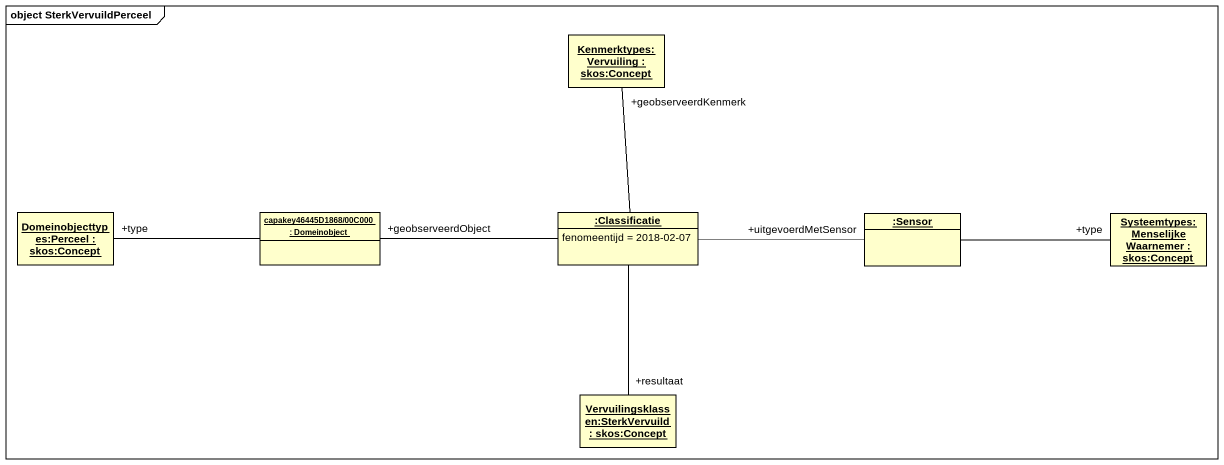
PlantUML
@startuml
mainframe object SterkVervuildPerceel
hide circle
hide empty members
object "Kenmerktypes:Vervuiling : skos:Concept" as Kenmerktypes_Vervuiling
object "Domeinobjecttypes:Perceel : skos:Concept" as Domeinobjecttypes_Perceel
object "capakey46445D1868/00C000 : Domeinobject" as capakey46445D1868_00C000
object ":Classificatie" as Classificatie {
  fenomeentijd = 2018-02-07
}
object ":Sensor" as Sensor
object "Systeemtypes:MenselijkeWaarnemer : skos:Concept" as Systeemtypes
object "Vervuilingsklassen:SterkVervuild : skos:Concept" as Vervuilingsklassen
capakey46445D1868_00C000 -left- "+type" Domeinobjecttypes_Perceel
Classificatie -up- "+geobserveerdKenmerk" Kenmerktypes_Vervuiling
Classificatie -left- "+geobserveerdObject" capakey46445D1868_00C000
Classificatie -right- "+uitgevoerdMetSensor" Sensor
Classificatie -- "+resultaat" Vervuilingsklassen
Sensor -right- "+type" Systeemtypes
@enduml
